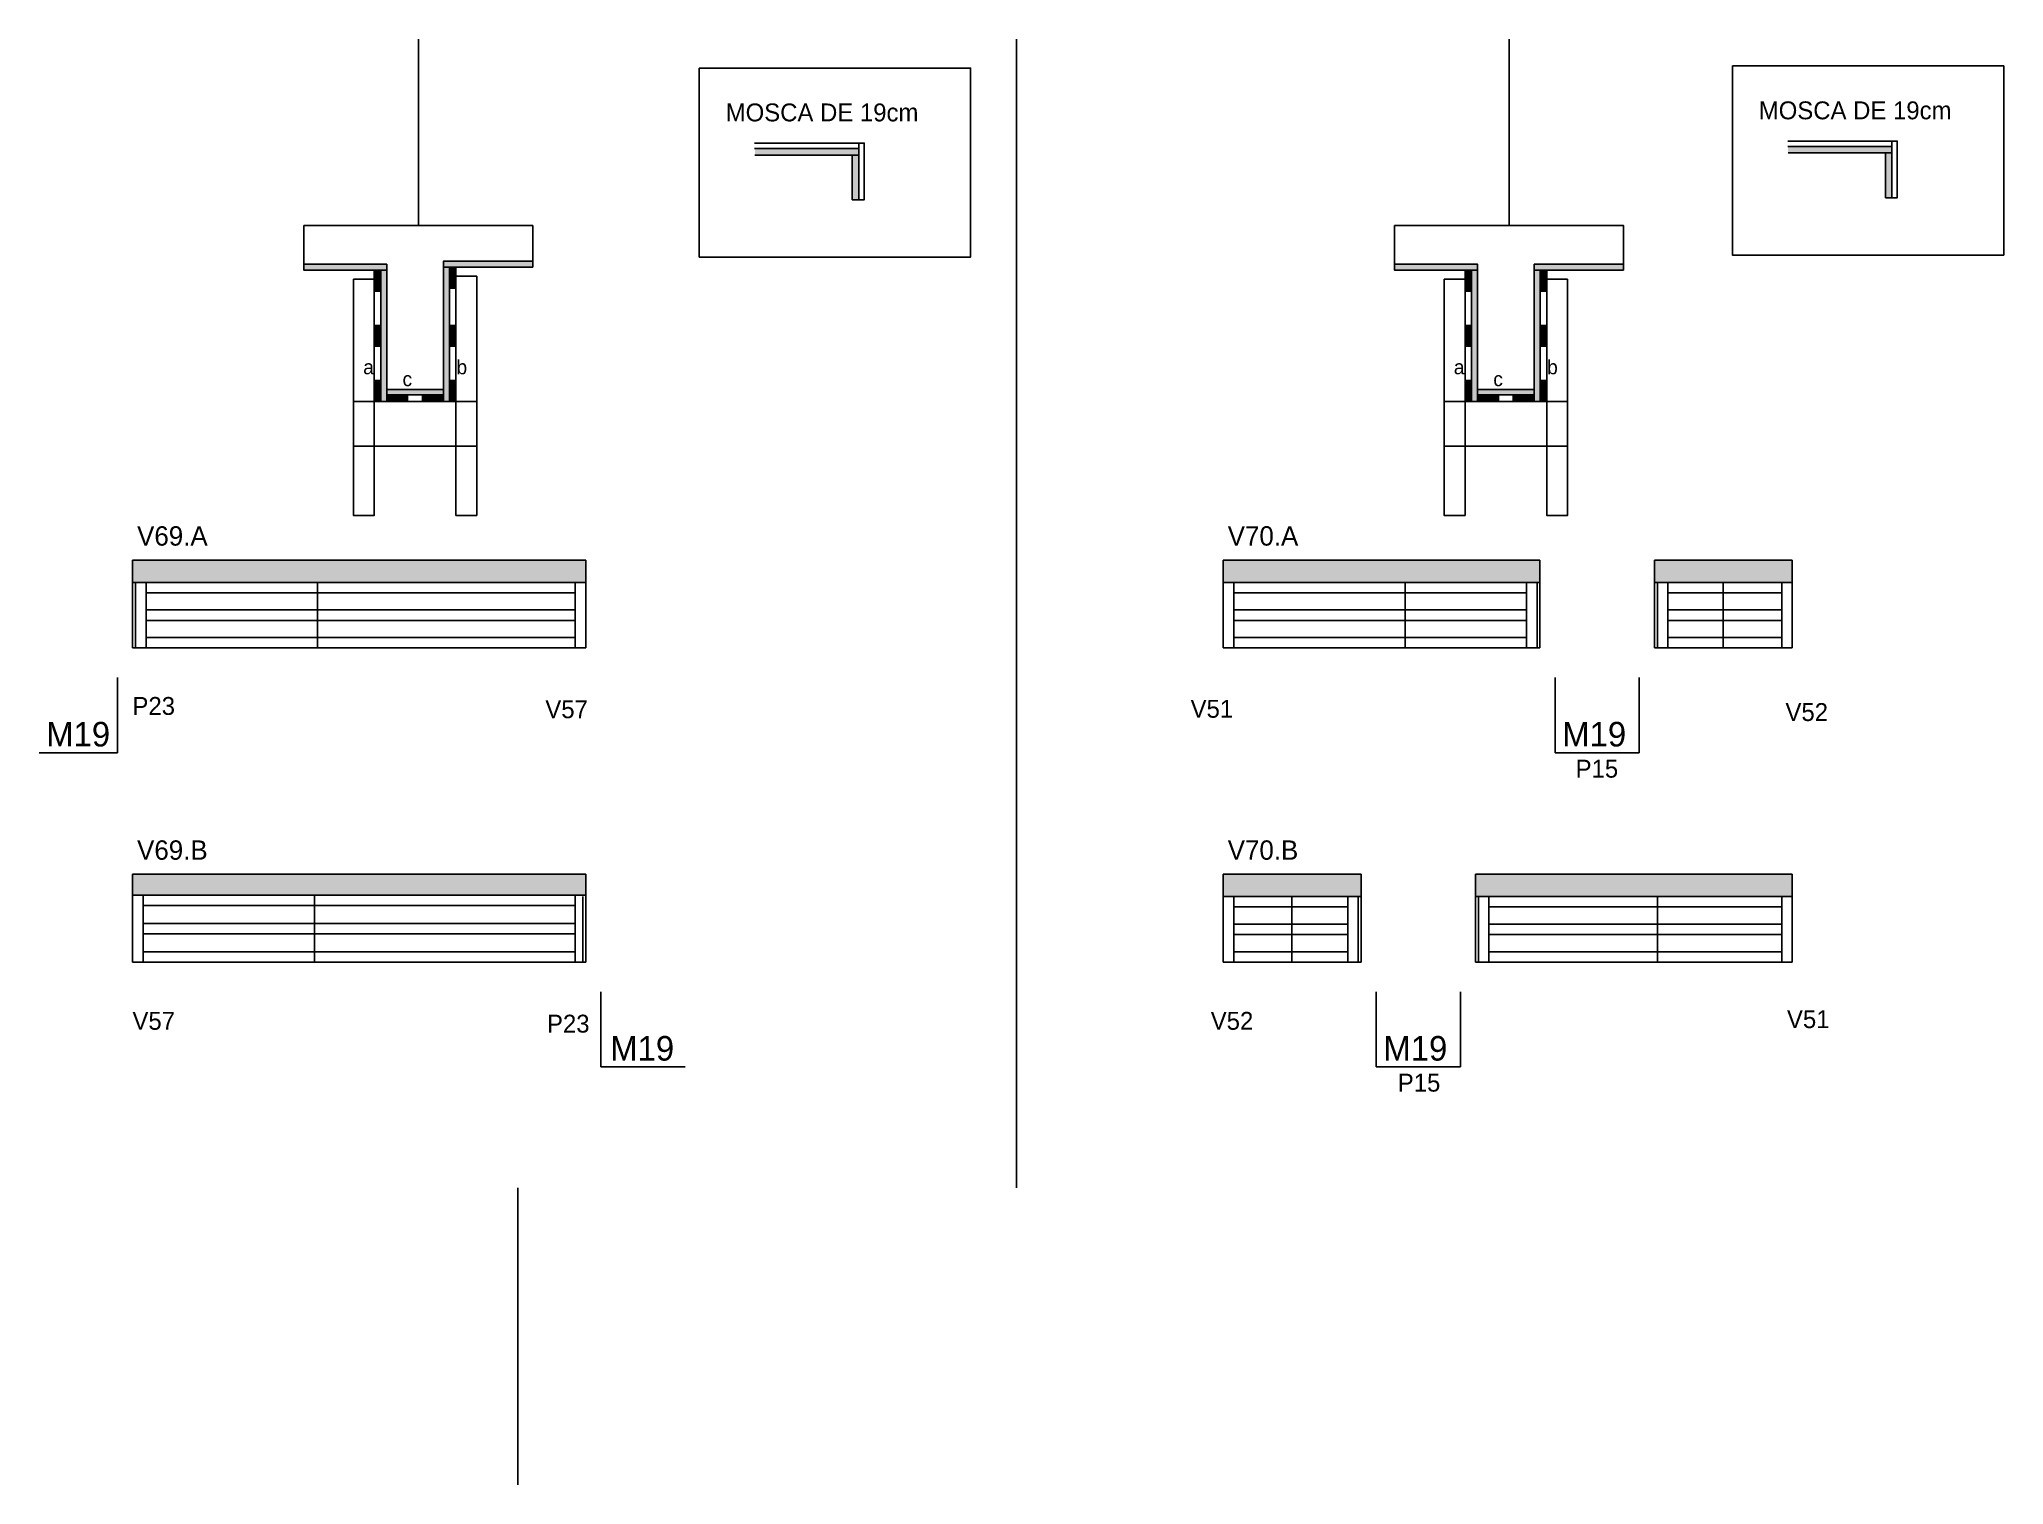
# Model space of a CAD drawing. Header units: metres. Extents: x 4253 to 5571, y 3977 to 4947.
import ezdxf

# ---------------------------------------------------------------- set-up
doc = ezdxf.new("R2010")
doc.units = ezdxf.units.M
for name, color, linetype in [('5', 7, 'Continuous'), ('CONCRETO', 7, 'Continuous'), ('COTA', 7, 'Continuous'), ('Cotas', 7, 'Continuous'), ('detalhes', 7, 'Continuous'), ('Hachura', 7, 'Continuous'), ('Madeira', 7, 'Continuous'), ('NOMENCLATURA', 7, 'Continuous'), ('Painéis', 7, 'Continuous'), ('SARR_2.2x7', 7, 'Continuous'), ('SARR_3.5x7', 7, 'Continuous'), ('TEXTO PILAR', 7, 'Continuous'), ('Texto Seção', 7, 'Continuous')]:
    doc.layers.add(name, color=color, linetype=linetype)

msp = doc.modelspace()

# ---------------------------------------------------------------- hatches: boundary and pattern name
at = {"layer": 'COTA'}
h = msp.add_hatch(color=7, dxfattribs=at)
h.dxf.hatch_style = 1
h.paths.add_polyline_path([(4619.3, 4582.9), (4619.3, 4597.9), (4619.3, 4597.9), (4315.1, 4597.9), (4315.1, 4597.9), (4315.3, 4582.9), (4315.3, 4582.9), (4619.3, 4582.9)])
h = msp.add_hatch(color=7, dxfattribs=at)
h.dxf.hatch_style = 1
h.paths.add_polyline_path([(5259.5, 4582.9), (5259.5, 4597.9), (5259.5, 4597.9), (5046.8, 4597.9), (5046.8, 4597.9), (5047, 4582.9), (5047, 4582.9), (5259.5, 4582.9)])
h = msp.add_hatch(color=7, dxfattribs=at)
h.dxf.hatch_style = 1
h.paths.add_polyline_path([(5336.3, 4597.9), (5336.3, 4582.9), (5336.3, 4582.9), (5428.8, 4582.9), (5428.8, 4582.9), (5428.8, 4597.9), (5428.8, 4597.9), (5336.3, 4597.9)])
h = msp.add_hatch(color=7, dxfattribs=at)
h.dxf.hatch_style = 1
h.paths.add_polyline_path([(4619.3, 4373.1), (4619.3, 4387.1), (4619.3, 4387.1), (4315.1, 4387.1), (4315.1, 4387.1), (4315.3, 4373.1), (4315.3, 4373.1), (4619.3, 4373.1)])
h = msp.add_hatch(color=7, dxfattribs=at)
h.dxf.hatch_style = 1
h.paths.add_polyline_path([(5047, 4387.1), (5047, 4372.1), (5047, 4372.1), (5139.5, 4372.1), (5139.5, 4372.1), (5139.5, 4387.1), (5139.5, 4387.1), (5047, 4387.1)])
h = msp.add_hatch(color=7, dxfattribs=at)
h.dxf.hatch_style = 1
h.paths.add_polyline_path([(5428.8, 4372.1), (5428.8, 4387.1), (5428.8, 4387.1), (5216, 4387.1), (5216, 4387.1), (5216.3, 4372.1), (5216.3, 4372.1), (5428.8, 4372.1)])
at = {"layer": 'Hachura'}
h = msp.add_hatch(color=7, dxfattribs=at)
h.dxf.hatch_style = 1
h.paths.add_polyline_path([(4732.8, 4874.1), (4732.8, 4869.7), (4732.8, 4869.7), (4802.5, 4869.7), (4802.5, 4869.7), (4802.5, 4874.1), (4802.5, 4874.1), (4732.8, 4874.1)])
h = msp.add_hatch(color=7, dxfattribs=at)
h.dxf.hatch_style = 1
h.paths.add_polyline_path([(4798.1, 4839.7), (4802.5, 4839.7), (4802.5, 4839.7), (4802.5, 4869.7), (4802.5, 4869.7), (4798.1, 4869.7), (4798.1, 4869.7), (4798.1, 4839.7)])
h = msp.add_hatch(color=7, dxfattribs=at)
h.dxf.hatch_style = 1
h.paths.add_polyline_path([(5425.9, 4875.5), (5425.9, 4871.1), (5425.9, 4871.1), (5495.6, 4871.1), (5495.6, 4871.1), (5495.6, 4875.5), (5495.6, 4875.5), (5425.9, 4875.5)])
h = msp.add_hatch(color=7, dxfattribs=at)
h.dxf.hatch_style = 1
h.paths.add_polyline_path([(5491.2, 4841.1), (5495.6, 4841.1), (5495.6, 4841.1), (5495.6, 4871.1), (5495.6, 4871.1), (5491.2, 4871.1), (5491.2, 4871.1), (5491.2, 4841.1)])
h = msp.add_hatch(color=7, dxfattribs=at)
h.dxf.hatch_style = 1
h.paths.add_polyline_path([(4583.8, 4794.4), (4583.8, 4798.4), (4583.8, 4798.4), (4523.8, 4798.4), (4523.8, 4798.4), (4523.8, 4794.4), (4523.8, 4794.4), (4583.8, 4794.4)])
h = msp.add_hatch(color=7, dxfattribs=at)
h.dxf.hatch_style = 1
h.paths.add_polyline_path([(4485.8, 4792.4), (4485.8, 4796.4), (4485.8, 4796.4), (4430.2, 4796.4), (4430.2, 4796.4), (4430.2, 4792.4), (4430.2, 4792.4), (4485.8, 4792.4)])
h = msp.add_hatch(color=7, dxfattribs=at)
h.dxf.hatch_style = 1
h.paths.add_polyline_path([(4477.4, 4778.4), (4481.8, 4778.4), (4481.8, 4778.4), (4481.8, 4792.4), (4481.8, 4792.4), (4477.4, 4792.4), (4477.4, 4792.4), (4477.4, 4778.4)])
h = msp.add_hatch(color=7, dxfattribs=at)
h.dxf.hatch_style = 1
h.paths.add_polyline_path([(4481.8, 4792.4), (4485.8, 4792.4), (4485.8, 4792.4), (4485.8, 4704.4), (4485.8, 4704.4), (4481.8, 4704.4), (4481.8, 4704.4), (4481.8, 4792.4)])
h = msp.add_hatch(color=7, dxfattribs=at)
h.dxf.hatch_style = 1
h.paths.add_polyline_path([(4527.8, 4794.4), (4523.8, 4794.4), (4523.8, 4794.4), (4523.8, 4704.4), (4523.8, 4704.4), (4527.8, 4704.4), (4527.8, 4704.4), (4527.8, 4794.4)])
h = msp.add_hatch(color=7, dxfattribs=at)
h.dxf.hatch_style = 1
h.paths.add_polyline_path([(4532.2, 4780.4), (4527.8, 4780.4), (4527.8, 4780.4), (4527.8, 4794.4), (4527.8, 4794.4), (4532.2, 4794.4), (4532.2, 4794.4), (4532.2, 4780.4)])
h = msp.add_hatch(color=7, dxfattribs=at)
h.dxf.hatch_style = 1
h.paths.add_polyline_path([(5217.6, 4792.4), (5217.6, 4796.4), (5217.6, 4796.4), (5162, 4796.4), (5162, 4796.4), (5162, 4792.4), (5162, 4792.4), (5217.6, 4792.4)])
h = msp.add_hatch(color=7, dxfattribs=at)
h.dxf.hatch_style = 1
h.paths.add_polyline_path([(5209.2, 4778.4), (5213.6, 4778.4), (5213.6, 4778.4), (5213.6, 4792.4), (5213.6, 4792.4), (5209.2, 4792.4), (5209.2, 4792.4), (5209.2, 4778.4)])
h = msp.add_hatch(color=7, dxfattribs=at)
h.dxf.hatch_style = 1
h.paths.add_polyline_path([(5213.6, 4792.4), (5217.6, 4792.4), (5217.6, 4792.4), (5217.6, 4704.4), (5217.6, 4704.4), (5213.6, 4704.4), (5213.6, 4704.4), (5213.6, 4792.4)])
h = msp.add_hatch(color=7, dxfattribs=at)
h.dxf.hatch_style = 1
h.paths.add_polyline_path([(5315.6, 4792.4), (5315.6, 4796.4), (5315.6, 4796.4), (5255.6, 4796.4), (5255.6, 4796.4), (5255.6, 4792.4), (5255.6, 4792.4), (5315.6, 4792.4)])
h = msp.add_hatch(color=7, dxfattribs=at)
h.dxf.hatch_style = 1
h.paths.add_polyline_path([(5259.6, 4794.4), (5255.6, 4794.4), (5255.6, 4794.4), (5255.6, 4704.4), (5255.6, 4704.4), (5259.6, 4704.4), (5259.6, 4704.4), (5259.6, 4794.4)])
h = msp.add_hatch(color=7, dxfattribs=at)
h.dxf.hatch_style = 1
h.paths.add_polyline_path([(5264, 4778.4), (5259.6, 4778.4), (5259.6, 4778.4), (5259.6, 4792.4), (5259.6, 4792.4), (5264, 4792.4), (5264, 4792.4), (5264, 4778.4)])
h = msp.add_hatch(color=7, dxfattribs=at)
h.dxf.hatch_style = 1
h.paths.add_polyline_path([(4477.4, 4741.4), (4481.8, 4741.4), (4481.8, 4741.4), (4481.8, 4755.4), (4481.8, 4755.4), (4477.4, 4755.4), (4477.4, 4755.4), (4477.4, 4741.4)])
h = msp.add_hatch(color=7, dxfattribs=at)
h.dxf.hatch_style = 1
h.paths.add_polyline_path([(4532.2, 4741.4), (4527.8, 4741.4), (4527.8, 4741.4), (4527.8, 4755.4), (4527.8, 4755.4), (4532.2, 4755.4), (4532.2, 4755.4), (4532.2, 4741.4)])
h = msp.add_hatch(color=7, dxfattribs=at)
h.dxf.hatch_style = 1
h.paths.add_polyline_path([(5209.2, 4741.4), (5213.6, 4741.4), (5213.6, 4741.4), (5213.6, 4755.4), (5213.6, 4755.4), (5209.2, 4755.4), (5209.2, 4755.4), (5209.2, 4741.4)])
h = msp.add_hatch(color=7, dxfattribs=at)
h.dxf.hatch_style = 1
h.paths.add_polyline_path([(5264, 4741.4), (5259.6, 4741.4), (5259.6, 4741.4), (5259.6, 4755.4), (5259.6, 4755.4), (5264, 4755.4), (5264, 4755.4), (5264, 4741.4)])
h = msp.add_hatch(color=7, dxfattribs=at)
h.dxf.hatch_style = 1
h.paths.add_polyline_path([(4477.4, 4704.4), (4481.8, 4704.4), (4481.8, 4704.4), (4481.8, 4718.4), (4481.8, 4718.4), (4477.4, 4718.4), (4477.4, 4718.4), (4477.4, 4704.4)])
h = msp.add_hatch(color=7, dxfattribs=at)
h.dxf.hatch_style = 1
h.paths.add_polyline_path([(4532.2, 4704.4), (4527.8, 4704.4), (4527.8, 4704.4), (4527.8, 4718.4), (4527.8, 4718.4), (4532.2, 4718.4), (4532.2, 4718.4), (4532.2, 4704.4)])
h = msp.add_hatch(color=7, dxfattribs=at)
h.dxf.hatch_style = 1
h.paths.add_polyline_path([(5209.2, 4704.4), (5213.6, 4704.4), (5213.6, 4704.4), (5213.6, 4718.4), (5213.6, 4718.4), (5209.2, 4718.4), (5209.2, 4718.4), (5209.2, 4704.4)])
h = msp.add_hatch(color=7, dxfattribs=at)
h.dxf.hatch_style = 1
h.paths.add_polyline_path([(5264, 4704.4), (5259.6, 4704.4), (5259.6, 4704.4), (5259.6, 4718.4), (5259.6, 4718.4), (5264, 4718.4), (5264, 4718.4), (5264, 4704.4)])
h = msp.add_hatch(color=7, dxfattribs=at)
h.dxf.hatch_style = 1
h.paths.add_polyline_path([(4523.8, 4708.8), (4523.8, 4712.4), (4523.8, 4712.4), (4485.8, 4712.4), (4485.8, 4712.4), (4485.8, 4708.8), (4485.8, 4708.8), (4523.8, 4708.8)])
h = msp.add_hatch(color=7, dxfattribs=at)
h.dxf.hatch_style = 1
h.paths.add_polyline_path([(4485.8, 4704.4), (4485.8, 4708.8), (4485.8, 4708.8), (4499.8, 4708.8), (4499.8, 4708.8), (4499.8, 4704.4), (4499.8, 4704.4), (4485.8, 4704.4)])
h = msp.add_hatch(color=7, dxfattribs=at)
h.dxf.hatch_style = 1
h.paths.add_polyline_path([(4523.8, 4704.4), (4523.8, 4708.8), (4523.8, 4708.8), (4509.8, 4708.8), (4509.8, 4708.8), (4509.8, 4704.4), (4509.8, 4704.4), (4523.8, 4704.4)])
h = msp.add_hatch(color=7, dxfattribs=at)
h.dxf.hatch_style = 1
h.paths.add_polyline_path([(5255.6, 4708.8), (5255.6, 4712.4), (5255.6, 4712.4), (5217.6, 4712.4), (5217.6, 4712.4), (5217.6, 4708.8), (5217.6, 4708.8), (5255.6, 4708.8)])
h = msp.add_hatch(color=7, dxfattribs=at)
h.dxf.hatch_style = 1
h.paths.add_polyline_path([(5217.6, 4704.4), (5217.6, 4708.8), (5217.6, 4708.8), (5231.6, 4708.8), (5231.6, 4708.8), (5231.6, 4704.4), (5231.6, 4704.4), (5217.6, 4704.4)])
h = msp.add_hatch(color=7, dxfattribs=at)
h.dxf.hatch_style = 1
h.paths.add_polyline_path([(5255.6, 4704.4), (5255.6, 4708.8), (5255.6, 4708.8), (5241.6, 4708.8), (5241.6, 4708.8), (5241.6, 4704.4), (5241.6, 4704.4), (5255.6, 4704.4)])

# ---------------------------------------------------------------- linework, layer by layer
at = {"color": 7, "lineweight": 25}
msp.add_line((4573.8, 3977.4), (4573.8, 4176.6), dxfattribs=at)
at = {"layer": 'CONCRETO', "color": 7, "lineweight": 25}
for points in [[(4430.2, 4796.4), (4430.2, 4822.4), (4583.8, 4822.4), (4583.8, 4798.4), (4523.8, 4798.4), (4523.8, 4712.4), (4485.8, 4712.4), (4485.8, 4796.4)], [(5162, 4796.4), (5162, 4822.4), (5315.6, 4822.4), (5315.6, 4796.4), (5255.6, 4796.4), (5255.6, 4712.4), (5217.6, 4712.4), (5217.6, 4796.4)]]:
    msp.add_lwpolyline(points, close=True, dxfattribs=at)
at = {"layer": 'COTA', "color": 7, "lineweight": 25}
for p, q in [((4908.3, 4947.4), (4908.3, 4176.6)), ((4315.3, 4582.9), (4315.3, 4597.9)), ((4619.3, 4597.9), (4315.3, 4597.9)), ((4619.3, 4597.9), (4619.3, 4582.9)), ((5047, 4582.9), (5047, 4597.9)), ((5259.5, 4597.9), (5047, 4597.9)), ((5259.5, 4597.9), (5259.5, 4582.9)), ((5336.3, 4582.9), (5336.3, 4597.9)), ((5428.8, 4597.9), (5336.3, 4597.9)), ((5428.8, 4597.9), (5428.8, 4582.9)), ((4315.3, 4373.1), (4315.3, 4387.1)), ((4619.3, 4387.1), (4315.3, 4387.1)), ((4619.3, 4387.1), (4619.3, 4373.1)), ((5047, 4372.1), (5047, 4387.1)), ((5139.5, 4387.1), (5047, 4387.1)), ((5139.5, 4387.1), (5139.5, 4372.1)), ((5216.3, 4372.1), (5216.3, 4387.1)), ((5428.8, 4387.1), (5216.3, 4387.1)), ((5428.8, 4387.1), (5428.8, 4372.1))]:
    msp.add_line(p, q, dxfattribs=at)
at = {"layer": 'Cotas', "color": 7, "lineweight": 25}
for points in [[(5388.6, 4929.5), (5570.6, 4929.5), (5570.6, 4802.6), (5388.6, 4802.6)], [(4695.5, 4928.1), (4877.5, 4928.1), (4877.5, 4801.2), (4695.5, 4801.2)]]:
    msp.add_lwpolyline(points, close=True, dxfattribs=at)
at = {"layer": 'Defpoints', "color": 7, "lineweight": 25}
for p, q in [((4507, 4822.4), (4507, 4947.4)), ((5238.8, 4822.4), (5238.8, 4947.4))]:
    msp.add_line(p, q, dxfattribs=at)
at = {"layer": 'Hachura', "color": 7, "lineweight": 25}
for p, q in [((4802.5, 4839.7), (4798.1, 4839.7)), ((5495.6, 4841.1), (5491.2, 4841.1))]:
    msp.add_line(p, q, dxfattribs=at)
at = {"layer": 'Madeira', "color": 7, "lineweight": 25}
for p, q in [((4732.8, 4874.1), (4802.5, 4874.1)), ((4802.5, 4869.7), (4732.8, 4869.7)), ((4798.1, 4839.7), (4798.1, 4869.7)), ((4802.5, 4874.1), (4802.5, 4869.7)), ((4802.5, 4844.1), (4802.5, 4869.7)), ((5425.9, 4875.5), (5495.6, 4875.5)), ((5495.6, 4871.1), (5425.9, 4871.1)), ((5491.2, 4841.1), (5491.2, 4871.1)), ((5495.6, 4875.5), (5495.6, 4871.1)), ((5495.6, 4845.5), (5495.6, 4871.1))]:
    msp.add_line(p, q, dxfattribs=at)
for points in [[(4477.4, 4778.4), (4481.8, 4778.4), (4481.8, 4792.4), (4477.4, 4792.4)], [(4532.2, 4780.4), (4527.8, 4780.4), (4527.8, 4794.4), (4532.2, 4794.4)], [(5209.2, 4778.4), (5213.6, 4778.4), (5213.6, 4792.4), (5209.2, 4792.4)], [(5264, 4778.4), (5259.6, 4778.4), (5259.6, 4792.4), (5264, 4792.4)], [(4477.4, 4741.4), (4481.8, 4741.4), (4481.8, 4755.4), (4477.4, 4755.4)], [(4532.2, 4741.4), (4527.8, 4741.4), (4527.8, 4755.4), (4532.2, 4755.4)], [(5209.2, 4741.4), (5213.6, 4741.4), (5213.6, 4755.4), (5209.2, 4755.4)], [(5264, 4741.4), (5259.6, 4741.4), (5259.6, 4755.4), (5264, 4755.4)], [(4477.4, 4704.4), (4481.8, 4704.4), (4481.8, 4718.4), (4477.4, 4718.4)], [(4532.2, 4704.4), (4527.8, 4704.4), (4527.8, 4718.4), (4532.2, 4718.4)], [(5209.2, 4704.4), (5213.6, 4704.4), (5213.6, 4718.4), (5209.2, 4718.4)], [(5264, 4704.4), (5259.6, 4704.4), (5259.6, 4718.4), (5264, 4718.4)], [(4485.8, 4704.4), (4485.8, 4708.8), (4499.8, 4708.8), (4499.8, 4704.4)], [(4523.8, 4704.4), (4523.8, 4708.8), (4509.8, 4708.8), (4509.8, 4704.4)], [(5217.6, 4704.4), (5217.6, 4708.8), (5231.6, 4708.8), (5231.6, 4704.4)], [(5255.6, 4704.4), (5255.6, 4708.8), (5241.6, 4708.8), (5241.6, 4704.4)]]:
    msp.add_lwpolyline(points, close=True, dxfattribs=at)
at = {"layer": 'NOMENCLATURA', "color": 7, "lineweight": 25}
for p, q in [((4305.1, 4468.6), (4305.1, 4519)), ((5269.7, 4468.6), (5269.7, 4519)), ((5326.1, 4468.6), (5326.1, 4519)), ((4305.1, 4468.6), (4252.7, 4468.6)), ((5326.1, 4468.6), (5269.7, 4468.6)), ((4629.5, 4257.8), (4629.5, 4308.1)), ((5149.7, 4257.8), (5149.7, 4308.1)), ((5206.1, 4257.8), (5206.1, 4308.1)), ((4629.5, 4257.8), (4685.9, 4257.8)), ((5206.1, 4257.8), (5149.7, 4257.8))]:
    msp.add_line(p, q, dxfattribs=at)
at = {"layer": 'Painéis', "color": 7, "lineweight": 25}
for p, q in [((4802.5, 4877.7), (4732.6, 4877.7)), ((5495.6, 4879.1), (5425.7, 4879.1)), ((4802.5, 4874.1), (4732.6, 4874.1)), ((5495.6, 4875.5), (5425.8, 4875.5)), ((4315.3, 4582.9), (4619.3, 4582.9)), ((4315.3, 4538.9), (4315.3, 4582.9)), ((4317.3, 4538.9), (4317.3, 4582.9)), ((4439.3, 4538.9), (4439.3, 4582.9)), ((4619.3, 4538.9), (4619.3, 4582.9)), ((5047, 4582.9), (5259.5, 4582.9)), ((5047, 4538.9), (5047, 4582.9)), ((5169, 4538.9), (5169, 4582.9)), ((5257.5, 4538.9), (5257.5, 4582.9)), ((5259.5, 4538.9), (5259.5, 4582.9)), ((5336.3, 4582.9), (5428.8, 4582.9)), ((5336.3, 4538.9), (5336.3, 4582.9)), ((5338.3, 4538.9), (5338.3, 4582.9)), ((5382.3, 4538.9), (5382.3, 4582.9)), ((5428.8, 4538.9), (5428.8, 4582.9)), ((4315.3, 4538.9), (4619.3, 4538.9)), ((5047, 4538.9), (5259.5, 4538.9)), ((5336.3, 4538.9), (5428.8, 4538.9)), ((4315.3, 4373.1), (4619.3, 4373.1)), ((4315.3, 4328.1), (4315.3, 4373.1)), ((4437.3, 4328.1), (4437.3, 4373.1)), ((4617.3, 4328.1), (4617.3, 4372.1)), ((4619.3, 4328.1), (4619.3, 4373.1)), ((5047, 4372.1), (5139.5, 4372.1)), ((5047, 4328.1), (5047, 4372.1)), ((5093, 4328.1), (5093, 4372.1)), ((5137.5, 4328.1), (5137.5, 4372.1)), ((5139.5, 4328.1), (5139.5, 4372.1)), ((5216.3, 4372.1), (5428.8, 4372.1)), ((5216.3, 4328.1), (5216.3, 4372.1)), ((5218.3, 4328.1), (5218.3, 4372.1)), ((5338.3, 4328.1), (5338.3, 4372.1)), ((5428.8, 4328.1), (5428.8, 4372.1)), ((4315.3, 4328.1), (4619.3, 4328.1)), ((5047, 4328.1), (5139.5, 4328.1)), ((5216.3, 4328.1), (5428.8, 4328.1))]:
    msp.add_line(p, q, dxfattribs=at)
for points in [[(4802.5, 4877.7), (4806.1, 4877.7), (4806.1, 4839.7), (4802.5, 4839.7)], [(5495.6, 4879.1), (5499.2, 4879.1), (5499.2, 4841.1), (5495.6, 4841.1)], [(4583.8, 4794.4), (4583.8, 4798.4), (4523.8, 4798.4), (4523.8, 4794.4)], [(4485.8, 4792.4), (4485.8, 4796.4), (4430.2, 4796.4), (4430.2, 4792.4)], [(4481.8, 4792.4), (4485.8, 4792.4), (4485.8, 4704.4), (4481.8, 4704.4)], [(4527.8, 4794.4), (4523.8, 4794.4), (4523.8, 4704.4), (4527.8, 4704.4)], [(5217.6, 4792.4), (5217.6, 4796.4), (5162, 4796.4), (5162, 4792.4)], [(5213.6, 4792.4), (5217.6, 4792.4), (5217.6, 4704.4), (5213.6, 4704.4)], [(5315.6, 4792.4), (5315.6, 4796.4), (5255.6, 4796.4), (5255.6, 4792.4)], [(5259.6, 4792.4), (5255.6, 4792.4), (5255.6, 4704.4), (5259.6, 4704.4)], [(4523.8, 4708.8), (4523.8, 4712.4), (4485.8, 4712.4), (4485.8, 4708.8)], [(5255.6, 4708.8), (5255.6, 4712.4), (5217.6, 4712.4), (5217.6, 4708.8)]]:
    msp.add_lwpolyline(points, close=True, dxfattribs=at)
at = {"layer": 'SARR_2.2x7', "color": 7, "lineweight": 25}
for p, q in [((4324.3, 4538.9), (4324.3, 4582.9)), ((4324.3, 4575.9), (4439.3, 4575.9)), ((4439.3, 4575.9), (4612.3, 4575.9)), ((4612.3, 4538.9), (4612.3, 4582.9)), ((5054, 4538.9), (5054, 4582.9)), ((5054, 4575.9), (5169, 4575.9)), ((5169, 4575.9), (5250.5, 4575.9)), ((5250.5, 4538.9), (5250.5, 4582.9)), ((5345.2, 4538.9), (5345.2, 4582.9)), ((5345.2, 4575.9), (5382.3, 4575.9)), ((5382.3, 4575.9), (5421.8, 4575.9)), ((5421.8, 4538.9), (5421.8, 4582.9)), ((4324.3, 4564.4), (4439.3, 4564.4)), ((4439.3, 4564.4), (4612.3, 4564.4)), ((5054, 4564.4), (5169, 4564.4)), ((5169, 4564.4), (5250.5, 4564.4)), ((5345.2, 4564.4), (5382.3, 4564.4)), ((5382.3, 4564.4), (5421.8, 4564.4)), ((4324.3, 4557.4), (4439.3, 4557.4)), ((4439.3, 4557.4), (4612.3, 4557.4)), ((5054, 4557.4), (5169, 4557.4)), ((5169, 4557.4), (5250.5, 4557.4)), ((5345.2, 4557.4), (5382.3, 4557.4)), ((5382.3, 4557.4), (5421.8, 4557.4)), ((4324.3, 4545.9), (4439.3, 4545.9)), ((4439.3, 4545.9), (4612.3, 4545.9)), ((5054, 4545.9), (5169, 4545.9)), ((5169, 4545.9), (5250.5, 4545.9)), ((5345.2, 4545.9), (5382.3, 4545.9)), ((5382.3, 4545.9), (5421.8, 4545.9)), ((4322.3, 4328.1), (4322.3, 4373.1)), ((4322.3, 4366.1), (4437.3, 4366.1)), ((4437.3, 4366.1), (4612.3, 4366.1)), ((4612.3, 4328.1), (4612.3, 4373.1)), ((5054, 4328.1), (5054, 4372.1)), ((5054, 4365.1), (5093, 4365.1)), ((5093, 4365.1), (5130.5, 4365.1)), ((5130.5, 4328.1), (5130.5, 4372.1)), ((5225.2, 4328.1), (5225.2, 4372.1)), ((5225.2, 4365.1), (5338.3, 4365.1)), ((5338.3, 4365.1), (5421.8, 4365.1)), ((5421.8, 4328.1), (5421.8, 4372.1)), ((4322.3, 4354.1), (4437.3, 4354.1)), ((4437.3, 4354.1), (4612.3, 4354.1)), ((5054, 4353.6), (5093, 4353.6)), ((5093, 4353.6), (5130.5, 4353.6)), ((5225.2, 4353.6), (5338.3, 4353.6)), ((5338.3, 4353.6), (5421.8, 4353.6)), ((4322.3, 4347.1), (4437.3, 4347.1)), ((4437.3, 4347.1), (4612.3, 4347.1)), ((5054, 4346.6), (5093, 4346.6)), ((5093, 4346.6), (5130.5, 4346.6)), ((5225.2, 4346.6), (5338.3, 4346.6)), ((5338.3, 4346.6), (5421.8, 4346.6)), ((4322.3, 4335.1), (4437.3, 4335.1)), ((4437.3, 4335.1), (4612.3, 4335.1)), ((5054, 4335.1), (5093, 4335.1)), ((5093, 4335.1), (5130.5, 4335.1)), ((5225.2, 4335.1), (5338.3, 4335.1)), ((5338.3, 4335.1), (5421.8, 4335.1))]:
    msp.add_line(p, q, dxfattribs=at)
at = {"layer": 'SARR_3.5x7', "color": 7, "lineweight": 25}
for points in [[(4463.4, 4786.4), (4477.4, 4786.4), (4477.4, 4627.9), (4463.4, 4627.9)], [(4546.2, 4788.4), (4532.2, 4788.4), (4532.2, 4627.9), (4546.2, 4627.9)], [(5195.2, 4786.4), (5209.2, 4786.4), (5209.2, 4627.9), (5195.2, 4627.9)], [(5278, 4786.4), (5264, 4786.4), (5264, 4627.9), (5278, 4627.9)], [(4463.4, 4704.4), (4546.2, 4704.4), (4546.2, 4674.3), (4463.4, 4674.3)], [(5195.2, 4704.4), (5278, 4704.4), (5278, 4674.3), (5195.2, 4674.3)]]:
    msp.add_lwpolyline(points, close=True, dxfattribs=at)

# ---------------------------------------------------------------- texts
at = {"layer": '5', "color": 7, "lineweight": 25}
for s, p in [('P23', (4315.2, 4494)), ('V57', (4592.2, 4491.8)), ('V51', (5025.1, 4492.1)), ('V52', (5424.2, 4489.9)), ('P15', (5283.4, 4451.9)), ('V57', (4315.2, 4282.7)), ('P23', (4593.3, 4280.8)), ('V52', (5038.6, 4282.7)), ('V51', (5425.2, 4283.8)), ('P15', (5164.1, 4241.2))]:
    msp.add_text(s, height=12, dxfattribs=at).set_placement(p)
at = {"layer": 'detalhes', "color": 7, "lineweight": 25}
for s, p in [('b', (4532.6, 4722.6)), ('b', (5264.3, 4722.6)), ('a', (4470, 4722.6)), ('c', (4496.4, 4714.6)), ('a', (5201.7, 4722.6)), ('c', (5228.2, 4714.6))]:
    msp.add_text(s, height=9.6, dxfattribs=at).set_placement(p)
at = {"layer": 'NOMENCLATURA', "color": 7, "lineweight": 25}
for p in [(4257.3, 4472.8), (5274.4, 4472.8), (4635.7, 4262), (5154.4, 4262)]:
    msp.add_text('M19', height=16.5, dxfattribs=at).set_placement(p)
at = {"layer": 'TEXTO PILAR', "color": 7, "lineweight": 25}
for p in [(4713.2, 4892.3), (5406.3, 4893.7)]:
    msp.add_text('MOSCA DE 19cm', height=12, dxfattribs=at).set_placement(p)
at = {"layer": 'Texto Seção', "color": 7, "lineweight": 25}
for s, p in [('V69.A', (4318.3, 4607.6)), ('V70.A', (5050, 4607.6)), ('V69.B', (4318.3, 4396.8)), ('V70.B', (5050, 4396.8))]:
    msp.add_text(s, height=13, dxfattribs=at).set_placement(p)

doc.saveas('drawing.dxf')
